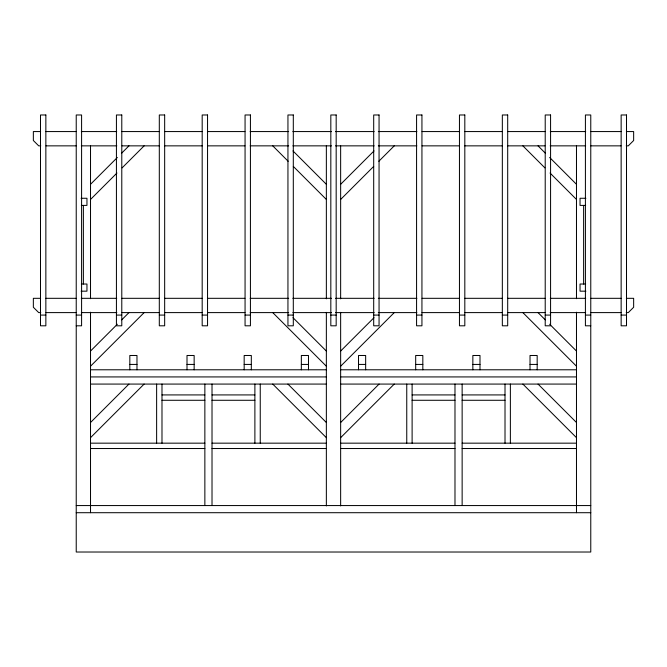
<?xml version="1.0" encoding="UTF-8"?>
<svg xmlns="http://www.w3.org/2000/svg" width="667" height="667" viewBox="0 0 667 667"><rect width="100%" height="100%" fill="white"/><g stroke="black" fill="none" stroke-linecap="round" stroke-linejoin="round"><path stroke-width="1" d="M90.52 184.3L117.359 157.462M121.711 153.11L128.956 145.856M90.52 199.458L116.95 173.028M122.094 167.884L144.122 145.856M90.52 351.05L117.359 324.212M121.711 319.86L128.956 312.606M90.52 366.208L144.122 312.606M90.52 422.511L128.956 384.075M340.645 184.3L374.012 150.934M90.52 437.669L144.122 384.075M340.645 199.458L373.687 166.416M378.823 161.281L394.247 145.856M340.645 351.05L374.012 317.684M340.645 366.208L394.247 312.606M340.645 422.511L379.081 384.075M340.645 437.669L394.247 384.075M40.645 131.566L33.35 131.566L33.35 140.504L38.711 145.856L40.795 145.856M45.856 131.566L76.08 131.566M81.291 131.566L116.725 131.566M121.936 131.566L159.455 131.566M164.666 131.566L202.184 131.566M207.395 131.566L244.914 131.566M250.125 131.566L288.686 131.566M292.855 131.566L331.416 131.566M335.584 131.566L374.145 131.566M378.314 131.566L416.875 131.566M422.086 131.566L459.605 131.566M464.816 131.566L502.334 131.566M507.545 131.566L545.064 131.566M550.275 131.566L585.709 131.566M590.92 131.566L621.144 131.566M626.355 131.566L633.65 131.566L633.65 140.504L628.289 145.856L626.205 145.856M45.998 145.856L76.213 145.856M81.332 145.856L116.833 145.856M122.044 145.856L159.546 145.856M164.749 145.856L202.251 145.856M207.462 145.856L244.956 145.856M250.167 145.856L288.711 145.856M292.871 145.856L331.457 145.856M335.543 145.856L374.129 145.856M378.289 145.856L416.833 145.856M422.044 145.856L459.538 145.856M464.749 145.856L502.251 145.856M507.454 145.856L544.956 145.856M550.167 145.856L585.668 145.856M590.787 145.856L621.002 145.856M81.099 198.266L86.952 198.266L86.952 205.411L81.332 205.411M585.901 198.266L580.048 198.266L580.048 205.411L585.668 205.411M81.332 284.025L86.952 284.025L86.952 291.171L81.099 291.171M585.668 284.025L580.048 284.025L580.048 291.171L585.901 291.171M40.645 298.316L33.35 298.316L33.35 307.254L38.711 312.606L40.795 312.606M45.856 298.316L76.08 298.316M81.291 298.316L116.725 298.316M121.936 298.316L159.455 298.316M164.666 298.316L202.184 298.316M207.395 298.316L244.914 298.316M250.125 298.316L288.686 298.316M292.855 298.316L331.416 298.316M335.584 298.316L374.145 298.316M378.314 298.316L416.875 298.316M422.086 298.316L459.605 298.316M464.816 298.316L502.334 298.316M507.545 298.316L545.064 298.316M550.275 298.316L585.709 298.316M590.92 298.316L621.144 298.316M626.355 298.316L633.65 298.316L633.65 307.254L628.289 312.606L626.205 312.606M45.998 312.606L76.213 312.606M81.332 312.606L116.833 312.606M122.044 312.606L159.546 312.606M164.749 312.606L202.251 312.606M207.462 312.606L244.956 312.606M250.167 312.606L288.711 312.606M292.871 312.606L331.457 312.606M335.543 312.606L374.129 312.606M378.289 312.606L416.833 312.606M422.044 312.606L459.538 312.606M464.749 312.606L502.251 312.606M507.454 312.606L544.956 312.606M550.167 312.606L585.668 312.606M590.787 312.606L621.002 312.606M40.495 315.082L45.856 315.082M76.23 315.082L81.591 315.082M116.425 315.082L121.786 315.082M159.305 315.082L164.666 315.082M202.184 315.082L207.545 315.082M245.064 315.082L250.425 315.082M287.944 315.082L293.305 315.082M330.824 315.082L336.176 315.082M373.695 315.082L379.056 315.082M416.575 315.082L421.936 315.082M459.455 315.082L464.816 315.082M502.334 315.082L507.695 315.082M545.214 315.082L550.575 315.082M585.409 315.082L590.77 315.082M621.144 315.082L626.505 315.082M76.23 325.804L81.591 325.804L81.591 114.982L76.23 114.982L76.23 552.018L590.77 552.018L590.77 114.982L585.409 114.982L585.409 325.804L590.77 325.804M129.823 364.424L136.977 364.424M187.002 364.424L194.147 364.424M244.172 364.424L251.317 364.424M301.342 364.424L308.488 364.424M358.512 364.424L365.658 364.424M415.683 364.424L422.828 364.424M472.853 364.424L479.998 364.424M530.023 364.424L537.177 364.424M90.52 369.785L326.355 369.785M340.645 369.785L576.48 369.785M90.52 376.93L326.355 376.93M340.645 376.93L576.48 376.93M90.52 384.075L326.355 384.075M340.645 384.075L576.48 384.075M161.989 394.922L204.861 394.922M212.014 394.922L254.886 394.922M412.114 394.922L454.986 394.922M462.139 394.922L505.011 394.922M161.989 400.283L204.861 400.283M212.014 400.283L254.886 400.283M412.114 400.283L454.986 400.283M462.139 400.283L505.011 400.283M90.52 443.163L204.861 443.163M212.014 443.163L326.355 443.163M340.645 443.163L454.986 443.163M462.139 443.163L576.48 443.163M90.52 448.524L204.861 448.524M212.014 448.524L326.355 448.524M340.645 448.524L454.986 448.524M462.139 448.524L576.48 448.524M76.23 505.561L590.77 505.561M76.23 512.706L590.77 512.706M538.044 145.856L545.289 153.11M549.641 157.462L576.48 184.3M522.878 145.856L544.906 167.884M550.05 173.028L576.48 199.458M538.044 312.606L545.289 319.86M549.641 324.212L576.48 351.05M522.878 312.606L576.48 366.208M538.044 384.075L576.48 422.511M292.988 150.934L326.355 184.3M522.878 384.075L576.48 437.669M272.753 145.856L288.177 161.281M293.313 166.416L326.355 199.458M292.988 317.684L326.355 351.05M272.753 312.606L326.355 366.208M287.919 384.075L326.355 422.511M272.753 384.075L326.355 437.669M583.625 205.411L583.625 284.025M576.48 145.856L576.48 298.683M576.48 312.198L576.48 512.706M537.177 369.785L537.177 355.486L530.023 355.486L530.023 369.785M510.372 384.075L510.372 443.163M505.011 384.075L505.011 443.163M479.998 369.785L479.998 355.486L472.853 355.486L472.853 369.785M462.139 384.075L462.139 505.561M454.986 384.075L454.986 505.561M422.828 369.785L422.828 355.486L415.683 355.486L415.683 369.785M412.114 384.075L412.114 443.163M406.753 384.075L406.753 443.163M365.658 369.785L365.658 355.486L358.512 355.486L358.512 369.785M340.645 145.856L340.645 298.833M340.645 312.356L340.645 505.911M326.355 145.856L326.355 298.833M326.355 312.356L326.355 505.911M308.488 369.785L308.488 355.486L301.342 355.486L301.342 369.785M260.247 384.075L260.247 443.163M254.886 384.075L254.886 443.163M251.317 369.785L251.317 355.486L244.172 355.486L244.172 369.785M212.014 384.075L212.014 505.561M204.861 384.075L204.861 505.561M194.147 369.785L194.147 355.486L187.002 355.486L187.002 369.785M161.989 384.075L161.989 443.163M156.628 384.075L156.628 443.163M136.977 369.785L136.977 355.486L129.823 355.486L129.823 369.785M90.52 145.856L90.52 298.683M90.52 312.198L90.52 512.706M83.375 205.411L83.375 284.025M45.856 114.982L40.495 114.982L40.495 325.804L45.856 325.804L45.856 114.982M121.786 114.982L116.425 114.982L116.425 325.804L121.786 325.804L121.786 114.982M164.666 114.982L159.305 114.982L159.305 325.804L164.666 325.804L164.666 114.982M207.545 114.982L202.184 114.982L202.184 325.804L207.545 325.804L207.545 114.982M250.425 114.982L245.064 114.982L245.064 325.804L250.425 325.804L250.425 114.982M293.305 114.982L287.944 114.982L287.944 325.804L293.305 325.804L293.305 114.982M336.176 114.982L330.824 114.982L330.824 325.804L336.176 325.804L336.176 114.982M379.056 114.982L373.695 114.982L373.695 325.804L379.056 325.804L379.056 114.982M421.936 114.982L416.575 114.982L416.575 325.804L421.936 325.804L421.936 114.982M464.816 114.982L459.455 114.982L459.455 325.804L464.816 325.804L464.816 114.982M507.695 114.982L502.334 114.982L502.334 325.804L507.695 325.804L507.695 114.982M550.575 114.982L545.214 114.982L545.214 325.804L550.575 325.804L550.575 114.982M626.505 114.982L621.144 114.982L621.144 325.804L626.505 325.804L626.505 114.982"/></g></svg>
